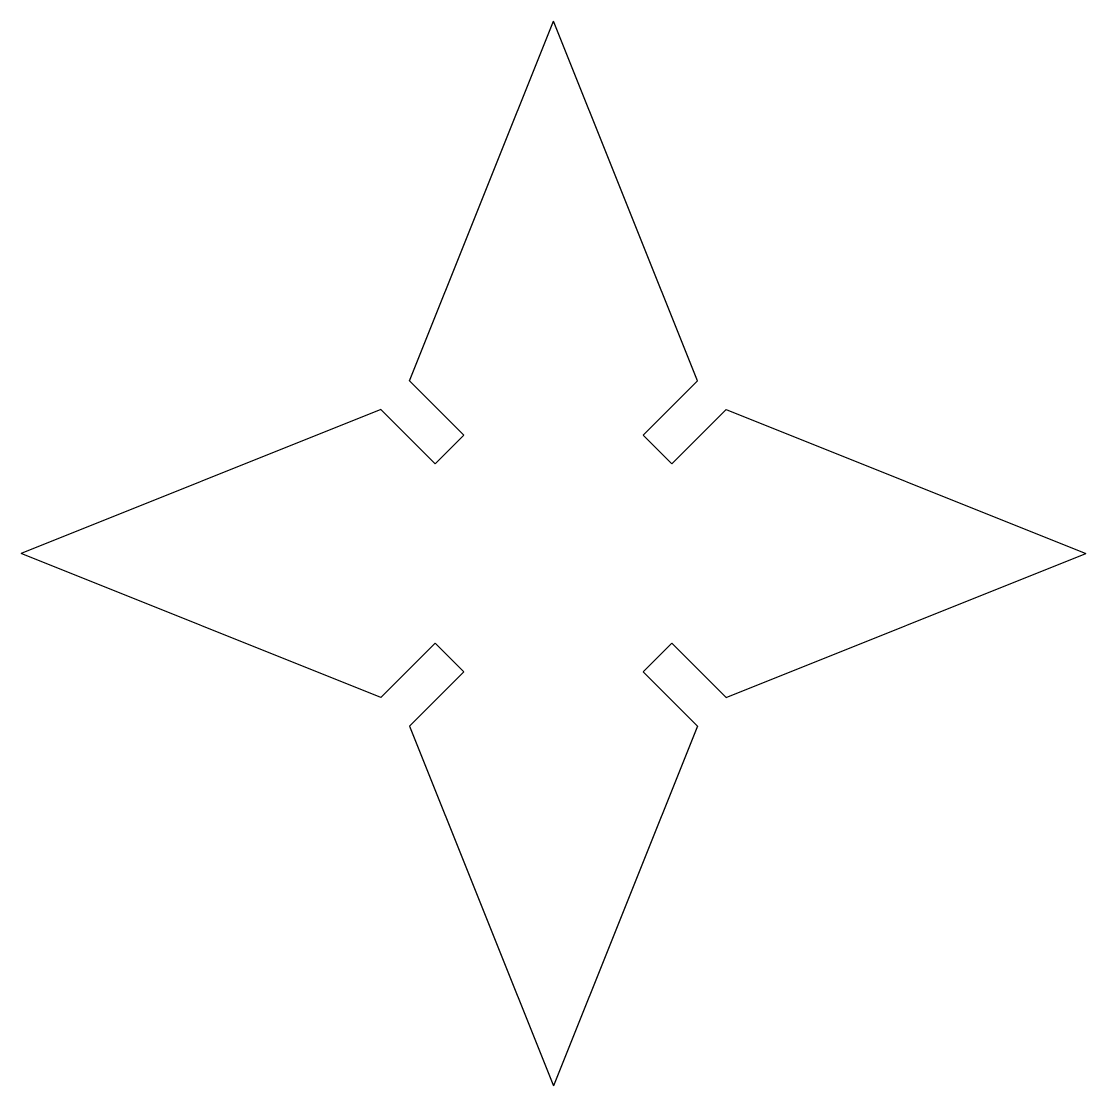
# Model space of a CAD drawing. Header units: millimetres. Extents: x -50 to 50, y -50 to 50.
import ezdxf

# ---------------------------------------------------------------- set-up
doc = ezdxf.new("R2010")
doc.units = ezdxf.units.MM
doc.layers.get('0').update_dxf_attribs({"linetype": 'CONTINUOUS'})

msp = doc.modelspace()

# ---------------------------------------------------------------- linework, layer by layer
for p, q in [((-13.52, 16.21), (0, 50)), ((13.52, 16.21), (0, 50)), ((-8.43, 11.11), (-13.52, 16.21)), ((8.43, 11.11), (13.52, 16.21)), ((-16.21, 13.52), (-50, 0)), ((-11.11, 8.43), (-16.21, 13.52)), ((11.11, 8.43), (16.21, 13.52)), ((16.21, 13.52), (50, 0)), ((-9.77, 9.77), (-8.43, 11.11)), ((9.77, 9.77), (8.43, 11.11)), ((-9.77, 9.77), (-11.11, 8.43)), ((9.77, 9.77), (11.11, 8.43)), ((-16.21, -13.52), (-50, 0)), ((16.21, -13.52), (50, 0)), ((-11.11, -8.43), (-16.21, -13.52)), ((-9.77, -9.77), (-11.11, -8.43)), ((9.77, -9.77), (11.11, -8.43)), ((11.11, -8.43), (16.21, -13.52)), ((-9.77, -9.77), (-8.43, -11.11)), ((9.77, -9.77), (8.43, -11.11)), ((-8.43, -11.11), (-13.52, -16.21)), ((8.43, -11.11), (13.52, -16.21)), ((-13.52, -16.21), (0, -50)), ((13.52, -16.21), (0, -50))]:
    msp.add_line(p, q)

doc.saveas('drawing.dxf')
